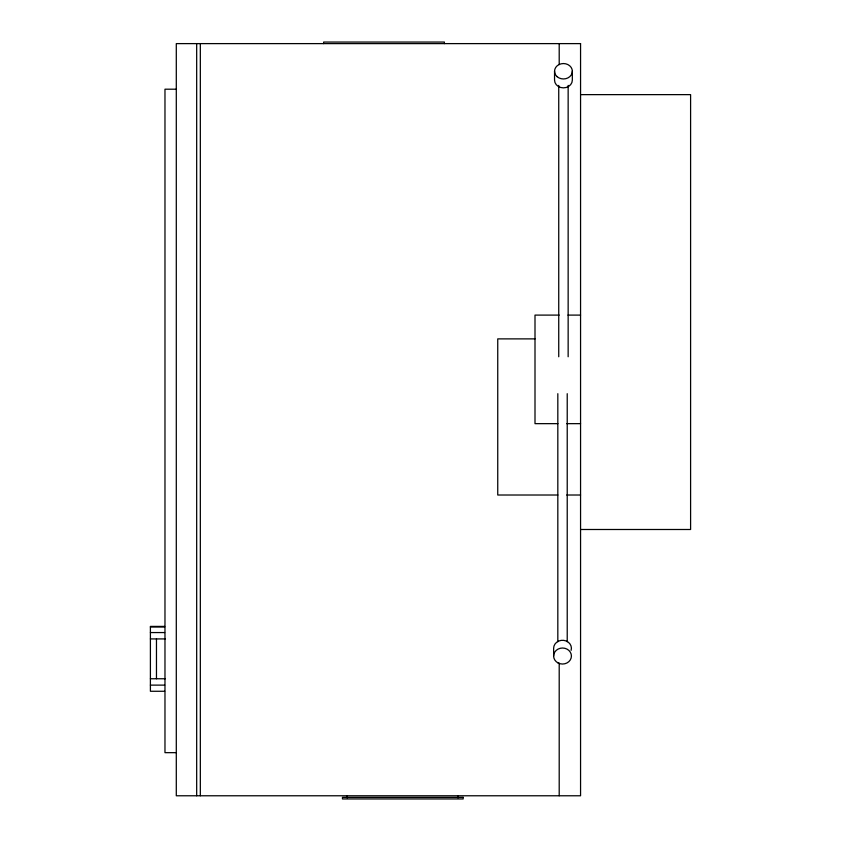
<?xml version="1.0" encoding="UTF-8"?>
<svg xmlns="http://www.w3.org/2000/svg" width="841" height="841" viewBox="0 0 841 841"><rect width="100%" height="100%" fill="white"/><g stroke="black" fill="none" stroke-linecap="round" stroke-linejoin="round"><path stroke-width="1.26" d="M176.295 89.199L164.973 89.199L164.973 752.663L176.295 752.663M580.563 94.634L690.598 94.634L690.598 529.494L580.563 529.494M559.202 315.102L535.002 315.102L535.002 423.654L557.919 423.654M567.99 315.102L580.563 315.102M535.002 338.881L497.746 338.881L497.746 495.013L557.888 495.013M566.739 423.654L580.563 423.654M566.739 495.013L580.563 495.013M164.647 626.408L150.402 626.408L150.402 691.27L164.647 691.27M150.402 627.008L164.647 627.008M150.402 632.558L164.647 632.558M150.402 638.918L165.235 638.918M150.402 678.761L165.235 678.761M150.402 685.121L164.647 685.121M572.332 71.254L572.332 80.168A8.894 7.706 0 0 1 563.438 87.863A8.894 7.706 0 0 1 554.545 80.168L554.545 71.254M568.148 85.414L568.148 356.763M567.223 393.683L567.223 641.736M559.202 43.616L559.202 64.599M559.202 663.128L559.202 795.775M558.739 85.414L558.739 356.763M557.825 393.683L557.825 641.736M553.63 656.022L553.63 648.295A8.894 8.011 0 0 1 563.68 640.348A8.894 8.011 0 0 1 571.113 650.366M458.04 795.775L458.04 797.888M444.374 43.616L444.374 42.05L323.659 42.05L323.659 43.616M347.186 795.775L347.186 797.888M200.326 43.616L200.326 795.775M196.678 43.616L196.678 795.775M156.468 638.918L156.468 678.761M580.563 43.616L176.295 43.616L176.295 795.775L580.563 795.775L580.563 43.616M463.16 797.384L342.445 797.384L342.445 798.95L463.16 798.95L463.16 797.384M558.077 662.96A8.894 8.011 0 0 0 571.417 656.022A8.894 8.011 0 0 0 558.077 649.084A8.894 8.011 0 0 0 558.077 662.96M557.152 76.699A8.894 7.706 0 0 0 572.038 73.251A8.894 7.706 0 0 0 561.147 63.811A8.894 7.706 0 0 0 557.152 76.699"/></g></svg>
